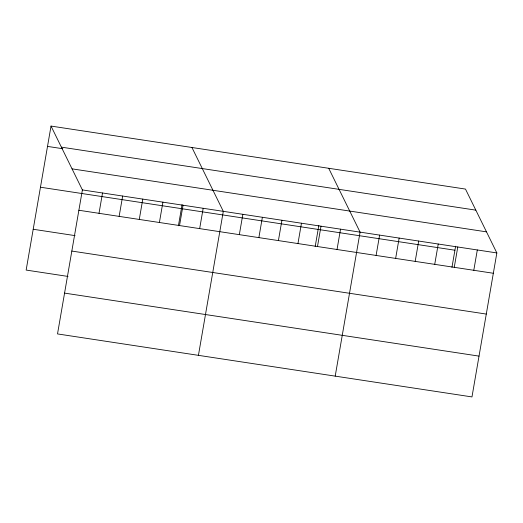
<?xml version="1.0" encoding="UTF-8"?>
<svg xmlns="http://www.w3.org/2000/svg" width="523" height="523" viewBox="0 0 523 523"><rect width="100%" height="100%" fill="white"/><g stroke="black" fill="none" stroke-linecap="round" stroke-linejoin="round"><path stroke-width="0.78" d="M51.025 126.076L82.392 189.921L57.517 333.922L471.975 396.924L496.85 252.929L465.483 189.078L51.025 126.076L26.15 270.071L68.023 276.438M99.01 213.319L102.521 192.98M119.139 216.378L122.657 196.047M139.275 219.438L142.786 199.106M159.404 222.497L162.915 202.166M178.415 225.766L182.069 204.637M179.533 225.557L183.043 205.225M199.668 228.616L203.179 208.285M198.433 355.339L223.308 211.344L191.941 147.499M239.331 234.65L242.849 214.312M258.872 237.619L262.383 217.287M278.413 240.593L281.923 220.255M297.953 243.561L301.464 223.223M315.186 246.562L318.84 225.433M317.487 246.529L321.004 226.198M337.028 249.504L340.538 229.166M335.204 376.135L360.079 232.134L328.712 168.288M376.102 255.44L379.62 235.108M395.643 258.414L399.154 238.076M415.184 261.382L418.694 241.044M434.724 264.35L438.235 244.019M451.957 267.351L455.611 246.222M454.258 267.325L457.775 246.987M473.799 270.293L477.309 249.961M61.374 147.146L475.832 210.148M47.508 146.407L62.812 148.735M72.043 168.851L486.495 231.859M82.392 189.921L496.85 252.929M40.461 187.221L454.918 250.223M78.881 210.259L493.339 273.261M33.197 229.264L75.07 235.631M71.834 251.066L486.292 314.068M64.571 293.109L479.029 356.117"/></g></svg>
